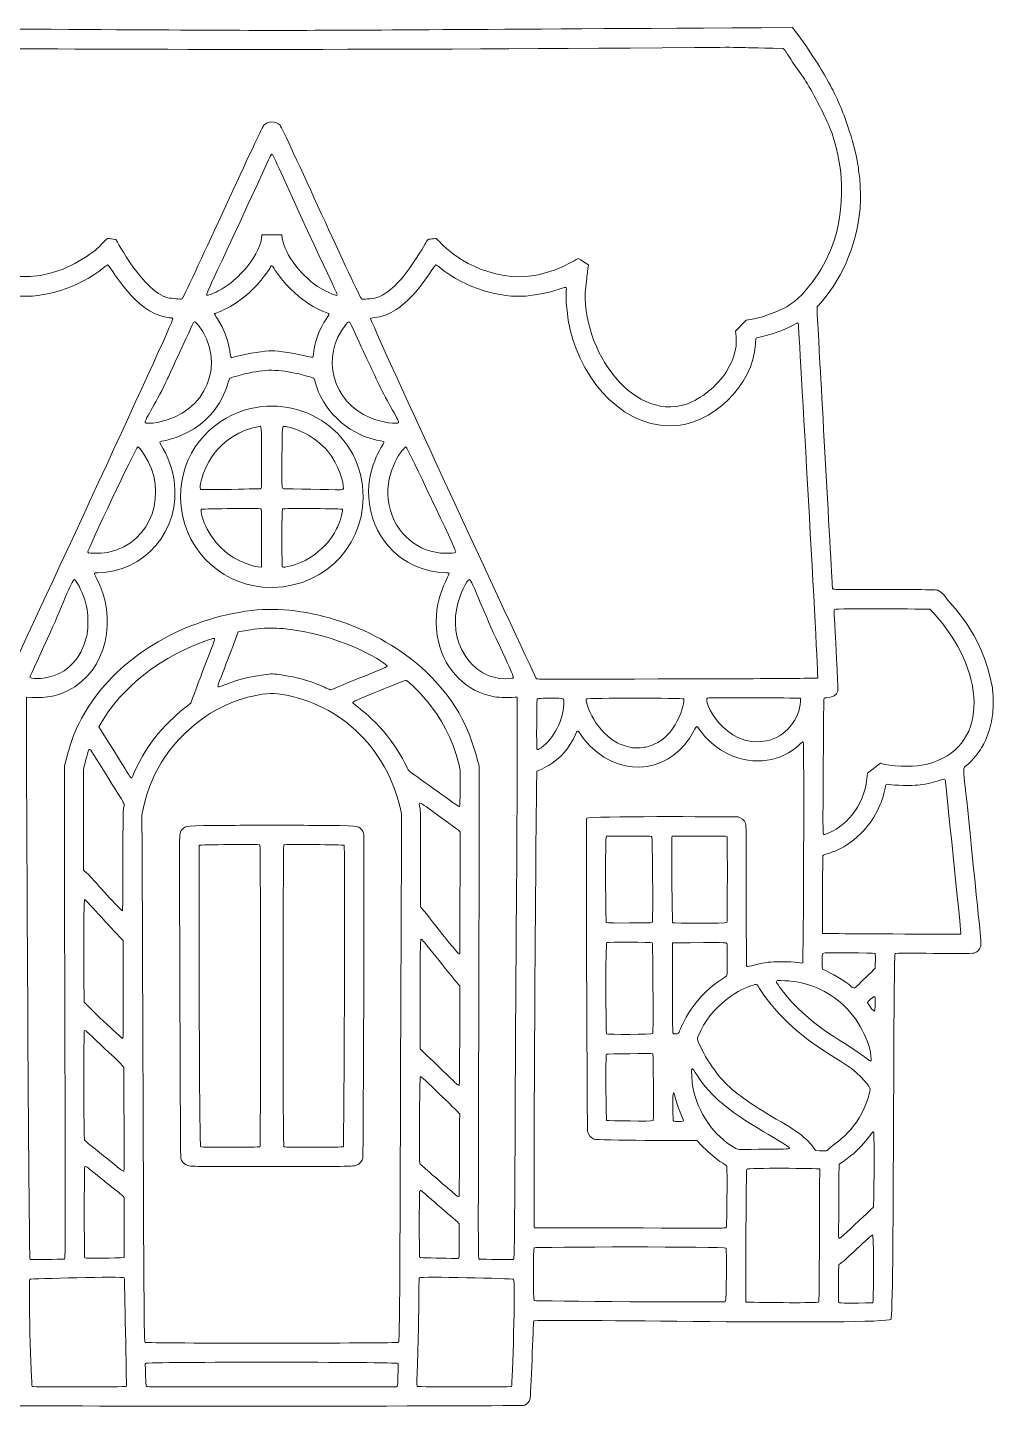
# Model space of a CAD drawing. Header units: inches. Extents: x -62.1 to -44.3, y 58.5 to 60.4.
# Drawn here: x -45.569 to -44.287, y 58.572 to 60.402 of the extents above; entities that cross this region are included whole.
import ezdxf

# ---------------------------------------------------------------- set-up
doc = ezdxf.new("R2010")
doc.units = ezdxf.units.IN
doc.header["$MEASUREMENT"] = 0
doc.layers.add('Gingerbread House 04', color=7, linetype='Continuous')

# ---------------------------------------------------------------- blocks, each defined once
blk = doc.blocks.new('block 14')
at = {"layer": 'Gingerbread House 04', "lineweight": 0}
for points, knots in [([(-44.3234, 59.4224), (-44.3055, 59.4372), (-44.2915, 59.4618), (-44.2883, 59.4922), (-44.2875, 59.4994), (-44.2879, 59.52), (-44.2888, 59.5255), (-44.3027, 59.6029), (-44.3469, 59.6377), (-44.3517, 59.647), (-44.3526, 59.6487), (-44.3574, 59.6531), (-44.3598, 59.6543), (-44.3628, 59.6559), (-44.3585, 59.656), (-44.4314, 59.6561), (-44.5039, 59.6561), (-44.5005, 59.6558), (-44.501, 59.6579), (-44.5013, 59.6597), (-44.5192, 59.9856), (-44.5192, 59.9858), (-44.522, 60.0352), (-44.5223, 60.0304), (-44.5197, 60.0332), (-44.4911, 60.0635), (-44.4689, 60.1103), (-44.4644, 60.1617), (-44.4636, 60.1702), (-44.4639, 60.196), (-44.4649, 60.2016), (-44.4672, 60.2156), (-44.4661, 60.2277), (-44.4814, 60.2731), (-44.4889, 60.2952), (-44.4964, 60.3121), (-44.5084, 60.3335), (-44.5158, 60.3468), (-44.5349, 60.3774), (-44.5541, 60.4019), (-45.4537, 60.397), (-44.999, 60.3968), (-45.9355, 60.4019), (-45.9752, 60.3503), (-45.9961, 60.3085), (-46.0078, 60.2737), (-46.0233, 60.2278), (-46.0222, 60.2158), (-46.0246, 60.2016), (-46.0255, 60.196), (-46.0259, 60.1702), (-46.0251, 60.1617), (-46.0203, 60.1083), (-45.9974, 60.0625), (-45.9698, 60.0332), (-45.9675, 60.0308), (-45.9676, 60.033), (-45.9689, 60.0104), (-45.9715, 59.9644), (-45.988, 59.6583), (-45.9888, 59.657), (-45.9898, 59.6554), (-46.1245, 59.6571), (-46.129, 59.6547), (-46.1321, 59.6531), (-46.1363, 59.6493), (-46.1378, 59.647), (-46.1379, 59.6467), (-46.21, 59.5747), (-46.2012, 59.4922), (-46.1975, 59.4574), (-46.1837, 59.4392), (-46.1626, 59.4192), (-46.1626, 59.4101), (-46.1738, 59.3079), (-46.1807, 59.2371), (-46.1862, 59.1818), (-46.1889, 59.1801), (-46.1763, 59.1733), (-46.0783, 59.1733), (-46.0719, 59.1731), (-46.0715, 59.1728), (-46.0692, 59.1704), (-46.07, 58.6911), (-46.0661, 58.6879), (-46.055, 58.6786), (-45.5934, 58.6893), (-45.5922, 58.6852), (-45.5914, 58.6825), (-45.5886, 58.5878), (-45.5873, 58.582), (-45.5864, 58.5782), (-45.582, 58.5736), (-45.5785, 58.5729), (-45.5762, 58.5724), (-44.9118, 58.572), (-44.9089, 58.5735), (-44.9061, 58.5749), (-44.9033, 58.5782), (-44.9024, 58.581), (-44.9007, 58.5861), (-44.8982, 58.6829), (-44.8972, 58.6854), (-44.8958, 58.689), (-44.4341, 58.6789), (-44.4233, 58.6879), (-44.4193, 58.6911), (-44.4205, 59.1698), (-44.4179, 59.1729), (-44.4166, 59.1745), (-44.3187, 59.1721), (-44.3131, 59.1736), (-44.3096, 59.1746), (-44.3056, 59.1785), (-44.3046, 59.1818), (-44.3029, 59.1878), (-44.3046, 59.1924), (-44.3185, 59.3329), (-44.3277, 59.4265), (-44.3293, 59.4175), (-44.3234, 59.4224)], [0, 0, 0, 0, 1, 1, 1, 2, 2, 2, 3, 3, 3, 4, 4, 4, 5, 5, 5, 6, 6, 6, 7, 7, 7, 8, 8, 8, 9, 9, 9, 10, 10, 10, 11, 11, 11, 12, 12, 12, 13, 13, 13, 14, 14, 14, 15, 15, 15, 16, 16, 16, 17, 17, 17, 18, 18, 18, 19, 19, 19, 20, 20, 20, 21, 21, 21, 22, 22, 22, 23, 23, 23, 24, 24, 24, 25, 25, 25, 26, 26, 26, 27, 27, 27, 28, 28, 28, 29, 29, 29, 30, 30, 30, 31, 31, 31, 32, 32, 32, 33, 33, 33, 34, 34, 34, 35, 35, 35, 36, 36, 36, 37, 37, 37, 38, 38, 38, 39, 39, 39, 40, 40, 40, 40]), ([(-45.9999, 60.1652), (-46.003, 60.1939), (-45.9976, 60.2385), (-45.9845, 60.2698), (-45.9788, 60.2834), (-45.9667, 60.3077), (-45.9586, 60.3217), (-45.955, 60.328), (-45.953, 60.3311), (-45.9448, 60.3426), (-45.9282, 60.3662), (-45.9256, 60.3728), (-45.9229, 60.3738), (-45.9058, 60.3804), (-45.6206, 60.3678), (-44.6835, 60.3754), (-44.6051, 60.376), (-44.644, 60.3755), (-44.5665, 60.3741), (-44.5613, 60.3693), (-44.5663, 60.3739), (-44.5383, 60.3332), (-44.5283, 60.3187), (-44.5123, 60.2874), (-44.5049, 60.2698), (-44.4862, 60.2251), (-44.4822, 60.1611), (-44.5022, 60.1095), (-44.5129, 60.0817), (-44.5395, 60.0411), (-44.5667, 60.0287), (-44.5892, 60.0184), (-44.6007, 60.0159), (-44.6154, 60.0136), (-44.6154, 60.0136), (-44.6294, 59.999), (-44.6294, 59.999), (-44.6271, 59.9801), (-44.629, 59.9659), (-44.6417, 59.9453), (-44.6531, 59.927), (-44.6759, 59.9084), (-44.6945, 59.9022), (-44.7696, 59.8774), (-44.8401, 59.9833), (-44.8274, 60.0658), (-44.8261, 60.074), (-44.826, 60.079), (-44.8248, 60.0868), (-44.8301, 60.0904), (-44.8374, 60.0954), (-44.8382, 60.0954), (-44.84, 60.0954), (-44.8855, 60.0633), (-44.9364, 60.0727), (-44.9991, 60.0842), (-45.0232, 60.1206), (-45.0266, 60.1219), (-45.0271, 60.1221), (-45.0288, 60.122), (-45.0303, 60.1217), (-45.0438, 60.1192), (-45.0302, 60.1278), (-45.0626, 60.0817), (-45.0764, 60.0619), (-45.0924, 60.0477), (-45.1054, 60.0436), (-45.1119, 60.0415), (-45.1247, 60.0415), (-45.1253, 60.0416), (-45.1287, 60.0423), (-45.229, 60.2667), (-45.2338, 60.2724), (-45.2357, 60.2747), (-45.2407, 60.2766), (-45.2448, 60.2767), (-45.2487, 60.2767), (-45.2536, 60.2745), (-45.2556, 60.2718), (-45.2605, 60.2654), (-45.3612, 60.0429), (-45.3639, 60.0418), (-45.3655, 60.0412), (-45.3775, 60.0422), (-45.3826, 60.0434), (-45.4153, 60.0512), (-45.4506, 60.1194), (-45.4513, 60.1204), (-45.4513, 60.1205), (-45.4531, 60.1208), (-45.4552, 60.1211), (-45.4638, 60.1223), (-45.4612, 60.1239), (-45.4707, 60.1143), (-45.4803, 60.1045), (-45.4808, 60.1048), (-45.4898, 60.0986), (-45.577, 60.0392), (-45.6482, 60.0954), (-45.6512, 60.0954), (-45.6526, 60.0954), (-45.6628, 60.0878), (-45.6641, 60.0868), (-45.6638, 60.0824), (-45.6635, 60.0753), (-45.6624, 60.0691), (-45.661, 60.0615), (-45.6611, 60.0333), (-45.6625, 60.023), (-45.6671, 59.9892), (-45.678, 59.97), (-45.6959, 59.943), (-45.702, 59.9338), (-45.7152, 59.9215), (-45.7288, 59.9123), (-45.7403, 59.9046), (-45.7504, 59.9008), (-45.7633, 59.8994), (-45.773, 59.8984), (-45.7774, 59.8985), (-45.7847, 59.8998), (-45.8211, 59.9061), (-45.8676, 59.9495), (-45.8594, 59.9988), (-45.8594, 59.9988), (-45.8743, 60.0136), (-45.8743, 60.0136), (-45.9127, 60.0196), (-45.938, 60.0348), (-45.9525, 60.0523), (-45.9799, 60.0855), (-45.9949, 60.1177), (-45.9999, 60.1652)], [0, 0, 0, 0, 1, 1, 1, 2, 2, 2, 3, 3, 3, 4, 4, 4, 5, 5, 5, 6, 6, 6, 7, 7, 7, 8, 8, 8, 9, 9, 9, 10, 10, 10, 11, 11, 11, 12, 12, 12, 13, 13, 13, 14, 14, 14, 15, 15, 15, 16, 16, 16, 17, 17, 17, 18, 18, 18, 19, 19, 19, 20, 20, 20, 21, 21, 21, 22, 22, 22, 23, 23, 23, 24, 24, 24, 25, 25, 25, 26, 26, 26, 27, 27, 27, 28, 28, 28, 29, 29, 29, 30, 30, 30, 31, 31, 31, 32, 32, 32, 33, 33, 33, 34, 34, 34, 35, 35, 35, 36, 36, 36, 37, 37, 37, 38, 38, 38, 39, 39, 39, 40, 40, 40, 41, 41, 41, 42, 42, 42, 43, 43, 43, 44, 44, 44, 44]), ([(-45.1841, 60.0584), (-45.2073, 60.0739), (-45.2312, 60.1055), (-45.2313, 60.1267), (-45.2313, 60.1267), (-45.2581, 60.1267), (-45.2581, 60.1267), (-45.2582, 60.1026), (-45.2875, 60.0667), (-45.316, 60.0523), (-45.3233, 60.0485), (-45.3298, 60.0461), (-45.3308, 60.0467), (-45.3327, 60.0479), (-45.33, 60.0494), (-45.2492, 60.2262), (-45.2458, 60.2337), (-45.2451, 60.2346), (-45.244, 60.2334), (-45.2432, 60.2326), (-45.2376, 60.2206), (-45.2294, 60.2026), (-45.1611, 60.0512), (-45.1562, 60.048), (-45.1586, 60.0465), (-45.1601, 60.0456), (-45.1762, 60.0531), (-45.1841, 60.0584)], [0, 0, 0, 0, 1, 1, 1, 2, 2, 2, 3, 3, 3, 4, 4, 4, 5, 5, 5, 6, 6, 6, 7, 7, 7, 8, 8, 8, 9, 9, 9, 9]), ([(-45.1689, 60.0219), (-45.1681, 60.0197), (-45.1812, 60.0072), (-45.1872, 59.9822), (-45.1881, 59.9783), (-45.1899, 59.9673), (-45.1899, 59.9653), (-45.19, 59.964), (-45.1919, 59.9641), (-45.1993, 59.966), (-45.2131, 59.9694), (-45.2363, 59.973), (-45.2447, 59.973), (-45.2532, 59.973), (-45.2764, 59.9694), (-45.2902, 59.966), (-45.2944, 59.9649), (-45.2979, 59.964), (-45.298, 59.964), (-45.3017, 59.9643), (-45.2978, 59.9868), (-45.3169, 60.0153), (-45.3191, 60.0185), (-45.3207, 60.0215), (-45.3206, 60.0219), (-45.3198, 60.0237), (-45.2938, 60.0285), (-45.2639, 60.0609), (-45.2331, 60.0942), (-45.2562, 60.0941), (-45.2255, 60.0609), (-45.1945, 60.0273), (-45.1698, 60.0243), (-45.1689, 60.0219)], [0, 0, 0, 0, 1, 1, 1, 2, 2, 2, 3, 3, 3, 4, 4, 4, 5, 5, 5, 6, 6, 6, 7, 7, 7, 8, 8, 8, 9, 9, 9, 10, 10, 10, 11, 11, 11, 11]), ([(-45.5957, 59.5376), (-45.5972, 59.5364), (-45.9682, 59.538), (-45.9688, 59.5386), (-45.9702, 59.54), (-45.9434, 60.0086), (-45.9432, 60.0092), (-45.9419, 60.0128), (-45.932, 60.0003), (-45.8971, 59.9922), (-45.892, 59.991), (-45.8876, 59.9899), (-45.8872, 59.9896), (-45.8869, 59.9894), (-45.8865, 59.986), (-45.8863, 59.9815), (-45.8839, 59.9275), (-45.828, 59.8731), (-45.7732, 59.8732), (-45.7019, 59.8734), (-45.6485, 59.9464), (-45.638, 60.0135), (-45.6275, 60.0813), (-45.6566, 60.0522), (-45.5818, 60.0456), (-45.5493, 60.0427), (-45.5012, 60.0555), (-45.4679, 60.0832), (-45.4654, 60.0853), (-45.463, 60.087), (-45.4625, 60.087), (-45.4596, 60.087), (-45.4313, 60.0317), (-45.3934, 60.0197), (-45.3796, 60.0153), (-45.378, 60.0174), (-45.3758, 60.0158), (-45.3737, 60.0143), (-45.5951, 59.5381), (-45.5957, 59.5376)], [0, 0, 0, 0, 1, 1, 1, 2, 2, 2, 3, 3, 3, 4, 4, 4, 5, 5, 5, 6, 6, 6, 7, 7, 7, 8, 8, 8, 9, 9, 9, 10, 10, 10, 11, 11, 11, 12, 12, 12, 13, 13, 13, 13]), ([(-45.1136, 60.0158), (-45.1115, 60.0174), (-45.1021, 60.0158), (-45.0862, 60.0239), (-45.0536, 60.0407), (-45.0294, 60.087), (-45.027, 60.087), (-45.0265, 60.087), (-45.024, 60.0853), (-45.0215, 60.0832), (-44.9882, 60.0555), (-44.9401, 60.0427), (-44.9077, 60.0456), (-44.8731, 60.0487), (-44.8578, 60.0583), (-44.8548, 60.0571), (-44.852, 60.0561), (-44.8573, 60.0515), (-44.8514, 60.0135), (-44.8408, 59.9455), (-44.7868, 59.8734), (-44.7162, 59.8732), (-44.6611, 59.8731), (-44.6055, 59.9279), (-44.6032, 59.9815), (-44.603, 59.986), (-44.6026, 59.9894), (-44.6022, 59.9896), (-44.6019, 59.9899), (-44.5975, 59.991), (-44.5924, 59.9922), (-44.5575, 60.0003), (-44.5476, 60.0128), (-44.5463, 60.0092), (-44.546, 60.0084), (-44.5193, 59.5399), (-44.5206, 59.5387), (-44.5209, 59.5384), (-44.5553, 59.538), (-44.6064, 59.5378), (-44.8734, 59.5369), (-44.8928, 59.5369), (-44.8938, 59.5376), (-44.8942, 59.5379), (-45.1158, 60.0142), (-45.1136, 60.0158)], [0, 0, 0, 0, 1, 1, 1, 2, 2, 2, 3, 3, 3, 4, 4, 4, 5, 5, 5, 6, 6, 6, 7, 7, 7, 8, 8, 8, 9, 9, 9, 10, 10, 10, 11, 11, 11, 12, 12, 12, 13, 13, 13, 14, 14, 14, 15, 15, 15, 15]), ([(-45.4128, 59.8777), (-45.414, 59.8809), (-45.395, 59.9091), (-45.3839, 59.934), (-45.38, 59.9429), (-45.3647, 59.9752), (-45.3498, 60.008), (-45.3477, 60.0127), (-45.3468, 60.0126), (-45.3429, 60.0078), (-45.3039, 59.9589), (-45.3305, 59.8893), (-45.3967, 59.8779), (-45.4048, 59.8765), (-45.4123, 59.8764), (-45.4128, 59.8777)], [0, 0, 0, 0, 1, 1, 1, 2, 2, 2, 3, 3, 3, 4, 4, 4, 5, 5, 5, 5]), ([(-45.0766, 59.8777), (-45.0775, 59.8754), (-45.0985, 59.8773), (-45.114, 59.8839), (-45.1646, 59.9052), (-45.1808, 59.9651), (-45.1465, 60.0078), (-45.1426, 60.0126), (-45.1418, 60.0126), (-45.1397, 60.008), (-45.1253, 59.9764), (-45.1089, 59.9417), (-45.1055, 59.934), (-45.0948, 59.91), (-45.0755, 59.8808), (-45.0766, 59.8777)], [0, 0, 0, 0, 1, 1, 1, 2, 2, 2, 3, 3, 3, 4, 4, 4, 5, 5, 5, 5]), ([(-44.9202, 59.2354), (-44.9225, 58.9961), (-44.9217, 58.7686), (-44.924, 58.7671), (-44.9247, 58.7667), (-44.9652, 58.7671), (-44.9684, 58.7676), (-44.9722, 58.7681), (-44.9705, 58.7221), (-44.9696, 59.4215), (-44.981, 59.466), (-44.9957, 59.5047), (-45.0401, 59.5468), (-45.1045, 59.6077), (-45.1999, 59.6369), (-45.271, 59.6283), (-45.3618, 59.6174), (-45.441, 59.5691), (-45.4835, 59.5071), (-45.5052, 59.4754), (-45.5115, 59.454), (-45.5199, 59.4215), (-45.5189, 58.7351), (-45.5173, 58.7681), (-45.521, 58.7676), (-45.5243, 58.7671), (-45.5647, 58.7667), (-45.5654, 58.7671), (-45.5673, 58.7684), (-45.5703, 59.4369), (-45.5703, 59.5132), (-45.5499, 59.5122), (-45.5342, 59.5125), (-45.5157, 59.5216), (-45.4623, 59.548), (-45.449, 59.6191), (-45.4776, 59.672), (-45.481, 59.6783), (-45.4807, 59.6784), (-45.4757, 59.6784), (-45.4155, 59.6784), (-45.3644, 59.7335), (-45.3744, 59.8013), (-45.3791, 59.8332), (-45.3934, 59.8489), (-45.3934, 59.8514), (-45.3934, 59.8541), (-45.3794, 59.8525), (-45.356, 59.8649), (-45.3072, 59.8906), (-45.3039, 59.9341), (-45.3003, 59.9364), (-45.2991, 59.9372), (-45.2878, 59.9406), (-45.2809, 59.9422), (-45.2527, 59.9488), (-45.2361, 59.9486), (-45.2085, 59.9422), (-45.2017, 59.9406), (-45.1904, 59.9372), (-45.1891, 59.9364), (-45.1884, 59.9359), (-45.1876, 59.9343), (-45.187, 59.9315), (-45.1779, 59.8954), (-45.1463, 59.8636), (-45.1058, 59.8545), (-45.0959, 59.8523), (-45.096, 59.8523), (-45.096, 59.8514), (-45.096, 59.8489), (-45.1222, 59.8164), (-45.1153, 59.7695), (-45.1079, 59.7188), (-45.07, 59.6846), (-45.0245, 59.6792), (-45.013, 59.6778), (-45.0101, 59.6789), (-45.0096, 59.6776), (-45.0086, 59.6749), (-45.0362, 59.6373), (-45.0233, 59.5853), (-45.0142, 59.549), (-44.9872, 59.5203), (-44.9496, 59.5138), (-44.943, 59.5126), (-44.9273, 59.5128), (-44.9191, 59.5132), (-44.9191, 59.4002), (-44.9199, 59.2756), (-44.9202, 59.2354)], [0, 0, 0, 0, 1, 1, 1, 2, 2, 2, 3, 3, 3, 4, 4, 4, 5, 5, 5, 6, 6, 6, 7, 7, 7, 8, 8, 8, 9, 9, 9, 10, 10, 10, 11, 11, 11, 12, 12, 12, 13, 13, 13, 14, 14, 14, 15, 15, 15, 16, 16, 16, 17, 17, 17, 18, 18, 18, 19, 19, 19, 20, 20, 20, 21, 21, 21, 22, 22, 22, 23, 23, 23, 24, 24, 24, 25, 25, 25, 26, 26, 26, 27, 27, 27, 28, 28, 28, 29, 29, 29, 30, 30, 30, 30]), ([(-45.4889, 59.7059), (-45.4893, 59.7082), (-45.4248, 59.8445), (-45.4226, 59.8454), (-45.4215, 59.8458), (-45.4196, 59.8436), (-45.4144, 59.8357), (-45.3812, 59.7862), (-45.4031, 59.718), (-45.4609, 59.7057), (-45.4647, 59.7049), (-45.4883, 59.7027), (-45.4889, 59.7059)], [0, 0, 0, 0, 1, 1, 1, 2, 2, 2, 3, 3, 3, 4, 4, 4, 4]), ([(-45.0024, 59.7046), (-45.0042, 59.7042), (-45.0178, 59.7041), (-45.0211, 59.7045), (-45.056, 59.7082), (-45.0855, 59.7352), (-45.0902, 59.7754), (-45.0949, 59.8145), (-45.069, 59.8462), (-45.0669, 59.8454), (-45.0646, 59.8445), (-45.0003, 59.7081), (-45.0006, 59.7061), (-45.0007, 59.7053), (-45.0013, 59.7048), (-45.0024, 59.7046)], [0, 0, 0, 0, 1, 1, 1, 2, 2, 2, 3, 3, 3, 4, 4, 4, 5, 5, 5, 5]), ([(-45.4888, 59.613), (-45.4888, 59.6021), (-45.4889, 59.6004), (-45.4902, 59.5945), (-45.5045, 59.5313), (-45.5656, 59.536), (-45.5656, 59.5399), (-45.5656, 59.541), (-45.548, 59.5786), (-45.5422, 59.5912), (-45.5236, 59.6316), (-45.5098, 59.6694), (-45.5066, 59.6694), (-45.5044, 59.6694), (-45.4967, 59.6544), (-45.4929, 59.6425), (-45.4896, 59.6326), (-45.4888, 59.6262), (-45.4888, 59.613)], [0, 0, 0, 0, 1, 1, 1, 2, 2, 2, 3, 3, 3, 4, 4, 4, 5, 5, 5, 6, 6, 6, 6]), ([(-44.9994, 59.6314), (-44.9961, 59.6482), (-44.9856, 59.6705), (-44.9823, 59.6693), (-44.9791, 59.668), (-44.9655, 59.6305), (-44.9476, 59.592), (-44.9206, 59.5337), (-44.9227, 59.5391), (-44.9265, 59.5385), (-44.9701, 59.5312), (-45.0104, 59.5763), (-44.9994, 59.6314)], [0, 0, 0, 0, 1, 1, 1, 2, 2, 2, 3, 3, 3, 4, 4, 4, 4]), ([(-44.3831, 59.4229), (-44.3948, 59.4208), (-44.425, 59.4206), (-44.4371, 59.4257), (-44.4371, 59.4257), (-44.4546, 59.4125), (-44.4546, 59.4125), (-44.4565, 59.373), (-44.4799, 59.3441), (-44.5058, 59.3332), (-44.5081, 59.3322), (-44.5104, 59.3313), (-44.5111, 59.3311), (-44.5139, 59.3302), (-44.5138, 59.3264), (-44.5133, 59.4037), (-44.5129, 59.4807), (-44.5126, 59.5111), (-44.5121, 59.5119), (-44.5114, 59.5131), (-44.4922, 59.51), (-44.4937, 59.5267), (-44.4947, 59.5382), (-44.493, 59.52), (-44.4974, 59.5993), (-44.499, 59.6292), (-44.499, 59.6289), (-44.4982, 59.6297), (-44.4968, 59.6311), (-44.3728, 59.6302), (-44.372, 59.63), (-44.3709, 59.6296), (-44.3598, 59.6172), (-44.3546, 59.6105), (-44.2939, 59.5326), (-44.2971, 59.438), (-44.3831, 59.4229)], [0, 0, 0, 0, 1, 1, 1, 2, 2, 2, 3, 3, 3, 4, 4, 4, 5, 5, 5, 6, 6, 6, 7, 7, 7, 8, 8, 8, 9, 9, 9, 10, 10, 10, 11, 11, 11, 12, 12, 12, 12]), ([(-45.3097, 59.5459), (-45.3039, 59.5612), (-45.2998, 59.572), (-45.2892, 59.5999), (-45.2579, 59.6061), (-45.2422, 59.6061), (-45.2168, 59.6026), (-45.1429, 59.5922), (-45.0912, 59.5567), (-45.0917, 59.5544), (-45.092, 59.5529), (-45.1098, 59.5464), (-45.1589, 59.526), (-45.1628, 59.5243), (-45.1663, 59.523), (-45.1667, 59.523), (-45.1699, 59.5232), (-45.1908, 59.5368), (-45.2301, 59.5425), (-45.2429, 59.5444), (-45.2452, 59.5445), (-45.2551, 59.5431), (-45.3194, 59.5345), (-45.3236, 59.5099), (-45.3097, 59.5459)], [0, 0, 0, 0, 1, 1, 1, 2, 2, 2, 3, 3, 3, 4, 4, 4, 5, 5, 5, 6, 6, 6, 7, 7, 7, 8, 8, 8, 8]), ([(-45.4306, 59.4064), (-45.4323, 59.4058), (-45.4314, 59.4058), (-45.474, 59.4738), (-45.4443, 59.5289), (-45.3874, 59.5694), (-45.33, 59.5887), (-45.315, 59.5938), (-45.3189, 59.5959), (-45.3378, 59.5437), (-45.3394, 59.5391), (-45.3456, 59.5233), (-45.3523, 59.5054), (-45.385, 59.48), (-45.4096, 59.4535), (-45.4267, 59.4143), (-45.4285, 59.41), (-45.4303, 59.4064), (-45.4306, 59.4064)], [0, 0, 0, 0, 1, 1, 1, 2, 2, 2, 3, 3, 3, 4, 4, 4, 5, 5, 5, 6, 6, 6, 6]), ([(-45.0807, 59.4467), (-45.1095, 59.49), (-45.1377, 59.5031), (-45.1373, 59.5065), (-45.137, 59.5083), (-45.0681, 59.5358), (-45.0669, 59.5358), (-45.0654, 59.5358), (-45.0127, 59.4939), (-44.9968, 59.4246), (-44.9968, 59.4246), (-44.9948, 59.4159), (-44.9948, 59.4159), (-44.9951, 59.3704), (-44.9948, 59.3685), (-44.9963, 59.3683), (-44.9981, 59.3681), (-45.051, 59.4072), (-45.0601, 59.4134), (-45.0663, 59.4176), (-45.0645, 59.4224), (-45.0807, 59.4467)], [0, 0, 0, 0, 1, 1, 1, 2, 2, 2, 3, 3, 3, 4, 4, 4, 5, 5, 5, 6, 6, 6, 7, 7, 7, 7]), ([(-45.0765, 58.657), (-45.0772, 58.6557), (-45.4122, 58.6556), (-45.4129, 58.657), (-45.4149, 58.6609), (-45.4146, 58.8419), (-45.417, 59.3572), (-45.4073, 59.4091), (-45.383, 59.45), (-45.3395, 59.4827), (-45.3048, 59.5088), (-45.2591, 59.5205), (-45.2371, 59.5177), (-45.1616, 59.5084), (-45.0916, 59.4513), (-45.0725, 59.3584), (-45.0746, 58.9483), (-45.0742, 58.6615), (-45.0765, 58.657)], [0, 0, 0, 0, 1, 1, 1, 2, 2, 2, 3, 3, 3, 4, 4, 4, 5, 5, 5, 6, 6, 6, 6]), ([(-44.8575, 59.5037), (-44.8587, 59.4828), (-44.8698, 59.4593), (-44.8876, 59.4461), (-44.8914, 59.4434), (-44.8923, 59.4431), (-44.8931, 59.4446), (-44.8936, 59.4456), (-44.8934, 59.5073), (-44.8928, 59.5099), (-44.8924, 59.5118), (-44.8917, 59.5118), (-44.8746, 59.5118), (-44.8557, 59.5118), (-44.857, 59.5129), (-44.8575, 59.5037)], [0, 0, 0, 0, 1, 1, 1, 2, 2, 2, 3, 3, 3, 4, 4, 4, 5, 5, 5, 5]), ([(-44.7464, 59.4475), (-44.7507, 59.4464), (-44.7629, 59.4456), (-44.7662, 59.4462), (-44.7757, 59.4479), (-44.7826, 59.4504), (-44.7888, 59.454), (-44.8189, 59.472), (-44.8295, 59.5088), (-44.8274, 59.511), (-44.8263, 59.5121), (-44.6988, 59.5124), (-44.6982, 59.5109), (-44.6968, 59.5073), (-44.7065, 59.4577), (-44.7464, 59.4475)], [0, 0, 0, 0, 1, 1, 1, 2, 2, 2, 3, 3, 3, 4, 4, 4, 5, 5, 5, 5]), ([(-44.5435, 59.5121), (-44.5435, 59.5121), (-44.5435, 59.5076), (-44.5435, 59.5076), (-44.5438, 59.4845), (-44.5638, 59.4598), (-44.5888, 59.4551), (-44.6448, 59.4446), (-44.6741, 59.5103), (-44.6666, 59.5121), (-44.665, 59.5125), (-44.5508, 59.5121), (-44.5435, 59.5121)], [0, 0, 0, 0, 1, 1, 1, 2, 2, 2, 3, 3, 3, 4, 4, 4, 4]), ([(-44.642, 58.8094), (-44.6432, 58.8082), (-44.6481, 58.8087), (-44.8964, 58.8092), (-44.898, 58.812), (-44.8943, 59.4137), (-44.893, 59.4149), (-44.891, 59.4166), (-44.8583, 59.4258), (-44.8419, 59.4637), (-44.8374, 59.4741), (-44.8389, 59.4646), (-44.8219, 59.4478), (-44.7768, 59.4032), (-44.7127, 59.4154), (-44.6853, 59.4676), (-44.6833, 59.4713), (-44.6814, 59.4744), (-44.681, 59.4744), (-44.6789, 59.4744), (-44.668, 59.4515), (-44.6398, 59.438), (-44.6044, 59.4211), (-44.568, 59.4282), (-44.5451, 59.4499), (-44.5425, 59.4523), (-44.5401, 59.4542), (-44.5397, 59.4541), (-44.5384, 59.4536), (-44.5396, 59.1622), (-44.5404, 59.1608), (-44.5407, 59.1602), (-44.5423, 59.1603), (-44.5477, 59.1611), (-44.5563, 59.1624), (-44.5787, 59.1626), (-44.5865, 59.1614), (-44.6084, 59.1582), (-44.6139, 59.154), (-44.615, 59.1566), (-44.6156, 59.1583), (-44.6148, 59.3415), (-44.6159, 59.3453), (-44.6177, 59.351), (-44.6228, 59.3529), (-44.6262, 59.3545), (-44.6517, 59.3545), (-44.8212, 59.3556), (-44.827, 59.3526), (-44.8285, 59.3518), (-44.8261, 58.938), (-44.826, 58.9375), (-44.8246, 58.9323), (-44.8215, 58.9286), (-44.8174, 58.9267), (-44.8133, 58.9249), (-44.6856, 58.9249), (-44.681, 58.9249), (-44.681, 58.9249), (-44.6743, 58.918), (-44.6743, 58.918), (-44.6529, 58.8959), (-44.6425, 58.8937), (-44.6411, 58.8909), (-44.6407, 58.8899), (-44.6407, 58.8107), (-44.642, 58.8094)], [0, 0, 0, 0, 1, 1, 1, 2, 2, 2, 3, 3, 3, 4, 4, 4, 5, 5, 5, 6, 6, 6, 7, 7, 7, 8, 8, 8, 9, 9, 9, 10, 10, 10, 11, 11, 11, 12, 12, 12, 13, 13, 13, 14, 14, 14, 15, 15, 15, 16, 16, 16, 17, 17, 17, 18, 18, 18, 19, 19, 19, 20, 20, 20, 21, 21, 21, 22, 22, 22, 22]), ([(-45.4413, 59.3663), (-45.442, 59.3624), (-45.4422, 59.3529), (-45.4422, 59.2958), (-45.4423, 59.2502), (-45.4425, 59.2298), (-45.4429, 59.2297), (-45.4443, 59.2292), (-45.483, 59.2726), (-45.4832, 59.2728), (-45.4891, 59.2796), (-45.4887, 59.2782), (-45.4946, 59.2837), (-45.4946, 59.2837), (-45.4946, 59.4172), (-45.4946, 59.4172), (-45.4919, 59.4284), (-45.4882, 59.4435), (-45.4869, 59.444), (-45.4858, 59.4444), (-45.4846, 59.443), (-45.4811, 59.4372), (-45.4375, 59.3659), (-45.4397, 59.3746), (-45.4413, 59.3663)], [0, 0, 0, 0, 1, 1, 1, 2, 2, 2, 3, 3, 3, 4, 4, 4, 5, 5, 5, 6, 6, 6, 7, 7, 7, 8, 8, 8, 8]), ([(-44.3308, 59.1987), (-44.4388, 59.199), (-44.5136, 59.1994), (-44.514, 59.1998), (-44.5145, 59.2002), (-44.5141, 59.3019), (-44.5136, 59.3028), (-44.5118, 59.306), (-44.4893, 59.3065), (-44.4632, 59.3324), (-44.4454, 59.3501), (-44.4344, 59.3733), (-44.4313, 59.3926), (-44.4305, 59.398), (-44.4303, 59.3981), (-44.4254, 59.3972), (-44.4195, 59.3962), (-44.3951, 59.3958), (-44.3877, 59.3966), (-44.3591, 59.3997), (-44.3521, 59.408), (-44.3512, 59.4024), (-44.3511, 59.4011), (-44.3308, 59.2054), (-44.3308, 59.2011), (-44.3308, 59.2011), (-44.3308, 59.1987), (-44.3308, 59.1987)], [0, 0, 0, 0, 1, 1, 1, 2, 2, 2, 3, 3, 3, 4, 4, 4, 5, 5, 5, 6, 6, 6, 7, 7, 7, 8, 8, 8, 9, 9, 9, 9]), ([(-44.9954, 59.1726), (-44.9961, 59.1683), (-45.0381, 59.225), (-45.0474, 59.2349), (-45.0474, 59.3475), (-45.0472, 59.3617), (-45.0482, 59.3667), (-45.0503, 59.3772), (-45.0525, 59.3766), (-45.0032, 59.3411), (-44.9971, 59.3367), (-44.9962, 59.3357), (-44.9948, 59.3343), (-44.9948, 59.3341), (-44.9954, 59.1729), (-44.9954, 59.1726)], [0, 0, 0, 0, 1, 1, 1, 2, 2, 2, 3, 3, 3, 4, 4, 4, 5, 5, 5, 5]), ([(-44.8009, 59.329), (-44.7528, 59.329), (-44.7413, 59.3291), (-44.7406, 59.3283), (-44.7398, 59.3273), (-44.7388, 59.2149), (-44.74, 59.2141), (-44.7404, 59.2139), (-44.7994, 59.2128), (-44.8011, 59.2144), (-44.8017, 59.215), (-44.8027, 59.3256), (-44.8009, 59.329)], [0, 0, 0, 0, 1, 1, 1, 2, 2, 2, 3, 3, 3, 4, 4, 4, 4]), ([(-44.641, 59.2144), (-44.642, 59.2126), (-44.7123, 59.2132), (-44.713, 59.214), (-44.7135, 59.2146), (-44.715, 59.3236), (-44.7137, 59.329), (-44.6485, 59.329), (-44.6412, 59.3292), (-44.6408, 59.3281), (-44.6402, 59.3265), (-44.6404, 59.2156), (-44.641, 59.2144)], [0, 0, 0, 0, 1, 1, 1, 2, 2, 2, 3, 3, 3, 4, 4, 4, 4]), ([(-45.493, 59.2446), (-45.4908, 59.2446), (-45.4517, 59.1993), (-45.4418, 59.1905), (-45.4418, 59.0855), (-45.4419, 59.0605), (-45.4423, 59.0603), (-45.4436, 59.0599), (-45.4924, 59.1063), (-45.4935, 59.1083), (-45.494, 59.1091), (-45.4947, 59.2446), (-45.493, 59.2446)], [0, 0, 0, 0, 1, 1, 1, 2, 2, 2, 3, 3, 3, 4, 4, 4, 4]), ([(-44.9959, 59.0007), (-44.9968, 58.9953), (-44.9943, 58.9951), (-45.048, 59.0465), (-45.048, 59.1748), (-45.048, 59.1923), (-45.0463, 59.192), (-45.0441, 59.1916), (-45.0027, 59.1373), (-44.9954, 59.1303), (-44.9954, 59.1265), (-44.9954, 59.0036), (-44.9959, 59.0007)], [0, 0, 0, 0, 1, 1, 1, 2, 2, 2, 3, 3, 3, 4, 4, 4, 4]), ([(-44.8003, 59.1876), (-44.7988, 59.1884), (-44.7408, 59.1881), (-44.74, 59.1873), (-44.7392, 59.1865), (-44.7386, 59.068), (-44.7393, 59.0669), (-44.7401, 59.0658), (-44.7997, 59.0652), (-44.8008, 59.0664), (-44.8015, 59.0672), (-44.8023, 59.1866), (-44.8003, 59.1876)], [0, 0, 0, 0, 1, 1, 1, 2, 2, 2, 3, 3, 3, 4, 4, 4, 4]), ([(-44.7051, 59.0676), (-44.7058, 59.0665), (-44.7064, 59.0663), (-44.7092, 59.0663), (-44.7122, 59.0663), (-44.7126, 59.0664), (-44.7128, 59.0676), (-44.7132, 59.0692), (-44.7134, 59.1846), (-44.7134, 59.1873), (-44.6421, 59.1876), (-44.6417, 59.1878), (-44.641, 59.1865), (-44.6404, 59.1854), (-44.6403, 59.1457), (-44.6409, 59.1442), (-44.641, 59.1437), (-44.6444, 59.1412), (-44.6483, 59.1387), (-44.6914, 59.1102), (-44.7027, 59.0711), (-44.7051, 59.0676)], [0, 0, 0, 0, 1, 1, 1, 2, 2, 2, 3, 3, 3, 4, 4, 4, 5, 5, 5, 6, 6, 6, 7, 7, 7, 7]), ([(-44.4443, 59.1536), (-44.4492, 59.1487), (-44.4633, 59.1348), (-44.4678, 59.1306), (-44.4766, 59.1224), (-44.4696, 59.1305), (-44.5055, 59.148), (-44.5098, 59.1501), (-44.5136, 59.152), (-44.514, 59.1524), (-44.515, 59.1533), (-44.515, 59.1719), (-44.5139, 59.1733), (-44.5126, 59.1752), (-44.4451, 59.1735), (-44.4447, 59.1732), (-44.4439, 59.1724), (-44.444, 59.1713), (-44.4443, 59.1536)], [0, 0, 0, 0, 1, 1, 1, 2, 2, 2, 3, 3, 3, 4, 4, 4, 5, 5, 5, 6, 6, 6, 6]), ([(-44.5062, 58.9135), (-44.5092, 58.9102), (-44.5077, 58.9109), (-44.5231, 58.9115), (-44.5313, 58.9227), (-44.537, 58.931), (-44.5689, 58.9495), (-44.6058, 58.9708), (-44.6287, 58.9867), (-44.6428, 59.0009), (-44.663, 59.0214), (-44.6808, 59.0556), (-44.6799, 59.0607), (-44.6795, 59.0635), (-44.6724, 59.0777), (-44.6686, 59.0832), (-44.6422, 59.1222), (-44.6034, 59.1328), (-44.6016, 59.1321), (-44.6003, 59.1315), (-44.5948, 59.1194), (-44.5757, 59.0976), (-44.5479, 59.0659), (-44.5194, 59.0483), (-44.4839, 59.0259), (-44.4609, 59.0113), (-44.451, 58.9949), (-44.451, 58.993), (-44.451, 58.9912), (-44.4537, 58.9813), (-44.456, 58.9752), (-44.471, 58.9347), (-44.4997, 58.9204), (-44.5062, 58.9135)], [0, 0, 0, 0, 1, 1, 1, 2, 2, 2, 3, 3, 3, 4, 4, 4, 5, 5, 5, 6, 6, 6, 7, 7, 7, 8, 8, 8, 9, 9, 9, 10, 10, 10, 11, 11, 11, 11]), ([(-44.4907, 59.1085), (-44.4666, 59.0882), (-44.4503, 59.0546), (-44.4497, 59.033), (-44.4496, 59.0297), (-44.4492, 59.0284), (-44.4568, 59.0345), (-44.4811, 59.054), (-44.5261, 59.0738), (-44.5609, 59.1155), (-44.5677, 59.1236), (-44.5756, 59.1345), (-44.5756, 59.1356), (-44.5756, 59.1372), (-44.5732, 59.1375), (-44.5642, 59.137), (-44.5365, 59.1357), (-44.5116, 59.126), (-44.4907, 59.1085)], [0, 0, 0, 0, 1, 1, 1, 2, 2, 2, 3, 3, 3, 4, 4, 4, 5, 5, 5, 6, 6, 6, 6]), ([(-44.4444, 59.1052), (-44.4446, 59.0945), (-44.4449, 59.0943), (-44.4504, 59.1019), (-44.4525, 59.1049), (-44.4543, 59.1076), (-44.4543, 59.108), (-44.4543, 59.1089), (-44.4467, 59.116), (-44.4457, 59.116), (-44.4445, 59.116), (-44.4443, 59.1146), (-44.4444, 59.1052)], [0, 0, 0, 0, 1, 1, 1, 2, 2, 2, 3, 3, 3, 4, 4, 4, 4]), ([(-45.4932, 59.0708), (-45.492, 59.0718), (-45.4937, 59.0728), (-45.4539, 59.0353), (-45.447, 59.0288), (-45.4413, 59.023), (-45.4412, 59.0224), (-45.4409, 59.0209), (-45.4405, 58.8856), (-45.4408, 58.8848), (-45.4414, 58.8831), (-45.4422, 58.8837), (-45.4599, 58.8982), (-45.4671, 58.9041), (-45.4916, 58.9233), (-45.4931, 58.9255), (-45.4942, 58.9271), (-45.4946, 59.0696), (-45.4932, 59.0708)], [0, 0, 0, 0, 1, 1, 1, 2, 2, 2, 3, 3, 3, 4, 4, 4, 5, 5, 5, 6, 6, 6, 6]), ([(-44.8008, 59.0393), (-44.8, 59.0399), (-44.7398, 59.0406), (-44.7392, 59.04), (-44.7389, 59.0397), (-44.7377, 58.9528), (-44.7388, 58.9515), (-44.7402, 58.9498), (-44.7987, 58.9514), (-44.8006, 58.9514), (-44.8013, 58.9562), (-44.8022, 59.0382), (-44.8008, 59.0393)], [0, 0, 0, 0, 1, 1, 1, 2, 2, 2, 3, 3, 3, 4, 4, 4, 4]), ([(-44.6316, 58.9156), (-44.6573, 58.9307), (-44.6803, 58.9611), (-44.6866, 58.9981), (-44.6877, 59.0046), (-44.6883, 59.0196), (-44.6875, 59.0201), (-44.6852, 59.0216), (-44.6798, 59.0058), (-44.6591, 58.9849), (-44.6276, 58.953), (-44.5675, 58.9242), (-44.5583, 58.9156), (-44.5559, 58.9133), (-44.5617, 58.9136), (-44.5866, 58.9135), (-44.6246, 58.9133), (-44.6245, 58.9114), (-44.6316, 58.9156)], [0, 0, 0, 0, 1, 1, 1, 2, 2, 2, 3, 3, 3, 4, 4, 4, 5, 5, 5, 6, 6, 6, 6]), ([(-44.9963, 58.8504), (-44.997, 58.8493), (-44.9985, 58.8504), (-45.0061, 58.8571), (-45.0193, 58.8688), (-45.0474, 58.8927), (-45.0483, 58.8942), (-45.0493, 58.8959), (-45.0487, 59.0082), (-45.0477, 59.0092), (-45.0468, 59.0101), (-45.0454, 59.0089), (-45.0248, 58.989), (-44.998, 58.9632), (-44.9997, 58.9648), (-44.9955, 58.9602), (-44.9958, 58.9033), (-44.996, 58.8509), (-44.9963, 58.8504)], [0, 0, 0, 0, 1, 1, 1, 2, 2, 2, 3, 3, 3, 4, 4, 4, 5, 5, 5, 6, 6, 6, 6]), ([(-44.6995, 58.9504), (-44.7012, 58.9497), (-44.7106, 58.95), (-44.7116, 58.9507), (-44.7124, 58.9514), (-44.7126, 58.9534), (-44.7127, 58.9694), (-44.7128, 58.9832), (-44.7129, 58.9969), (-44.7095, 58.9821), (-44.7043, 58.9595), (-44.6961, 58.9517), (-44.6995, 58.9504)], [0, 0, 0, 0, 1, 1, 1, 2, 2, 2, 3, 3, 3, 4, 4, 4, 4]), ([(-44.4467, 58.8368), (-44.4475, 58.8353), (-44.461, 58.823), (-44.478, 58.807), (-44.4847, 58.8007), (-44.4907, 58.7954), (-44.4913, 58.7953), (-44.4941, 58.7948), (-44.4924, 58.7937), (-44.4923, 58.8935), (-44.4923, 58.8935), (-44.486, 58.8977), (-44.486, 58.8977), (-44.4599, 58.9152), (-44.4489, 58.937), (-44.4465, 58.9365), (-44.4451, 58.9362), (-44.446, 58.8381), (-44.4467, 58.8368)], [0, 0, 0, 0, 1, 1, 1, 2, 2, 2, 3, 3, 3, 4, 4, 4, 5, 5, 5, 6, 6, 6, 6]), ([(-45.4929, 58.8902), (-45.4916, 58.8924), (-45.4873, 58.8868), (-45.4483, 58.8562), (-45.4441, 58.8529), (-45.4408, 58.8499), (-45.4406, 58.8492), (-45.4402, 58.8476), (-45.4406, 58.7722), (-45.4407, 58.7698), (-45.4407, 58.7698), (-45.4454, 58.7694), (-45.4454, 58.7694), (-45.446, 58.7694), (-45.4918, 58.7675), (-45.4929, 58.7694), (-45.4936, 58.7708), (-45.4937, 58.889), (-45.4929, 58.8902)], [0, 0, 0, 0, 1, 1, 1, 2, 2, 2, 3, 3, 3, 4, 4, 4, 5, 5, 5, 6, 6, 6, 6]), ([(-44.5193, 58.7104), (-44.5202, 58.7092), (-44.5908, 58.7097), (-44.6161, 58.7105), (-44.6161, 58.7389), (-44.6157, 58.8851), (-44.6147, 58.887), (-44.6138, 58.8887), (-44.5209, 58.888), (-44.5179, 58.8872), (-44.5184, 58.754), (-44.5185, 58.7113), (-44.5193, 58.7104)], [0, 0, 0, 0, 1, 1, 1, 2, 2, 2, 3, 3, 3, 4, 4, 4, 4]), ([(-44.9966, 58.7694), (-44.9971, 58.7684), (-44.9978, 58.7684), (-45.0065, 58.7685), (-45.0238, 58.7686), (-45.0479, 58.7694), (-45.0485, 58.7697), (-45.0493, 58.7702), (-45.0493, 58.8563), (-45.0485, 58.8578), (-45.0478, 58.8592), (-45.0466, 58.8587), (-45.0429, 58.8553), (-45.0428, 58.8553), (-44.998, 58.8163), (-44.996, 58.8146), (-44.996, 58.8024), (-44.9958, 58.7709), (-44.9966, 58.7694)], [0, 0, 0, 0, 1, 1, 1, 2, 2, 2, 3, 3, 3, 4, 4, 4, 5, 5, 5, 6, 6, 6, 6]), ([(-44.4473, 58.7094), (-44.4756, 58.7092), (-44.4921, 58.7089), (-44.4927, 58.7098), (-44.4932, 58.7105), (-44.493, 58.7591), (-44.4925, 58.7603), (-44.4924, 58.7607), (-44.4915, 58.7613), (-44.4905, 58.7617), (-44.4865, 58.7634), (-44.4494, 58.7999), (-44.4477, 58.7999), (-44.4463, 58.7999), (-44.4462, 58.723), (-44.4473, 58.7094)], [0, 0, 0, 0, 1, 1, 1, 2, 2, 2, 3, 3, 3, 4, 4, 4, 5, 5, 5, 5]), ([(-44.6432, 58.711), (-44.6443, 58.7098), (-44.8951, 58.7117), (-44.8966, 58.7125), (-44.8982, 58.7134), (-44.8977, 58.7814), (-44.8969, 58.7825), (-44.8959, 58.7838), (-44.6436, 58.7843), (-44.642, 58.7821), (-44.6413, 58.7811), (-44.6415, 58.7126), (-44.6432, 58.711)], [0, 0, 0, 0, 1, 1, 1, 2, 2, 2, 3, 3, 3, 4, 4, 4, 4]), ([(-45.4377, 58.5986), (-45.4385, 58.5976), (-45.5617, 58.5975), (-45.5627, 58.5985), (-45.5638, 58.5996), (-45.5682, 58.7386), (-45.5655, 58.7408), (-45.5648, 58.7414), (-45.4416, 58.7449), (-45.4404, 58.7427), (-45.4402, 58.7424), (-45.4371, 58.5993), (-45.4377, 58.5986)], [0, 0, 0, 0, 1, 1, 1, 2, 2, 2, 3, 3, 3, 4, 4, 4, 4]), ([(-44.9268, 58.5985), (-44.9278, 58.5975), (-45.0509, 58.5976), (-45.0518, 58.5986), (-45.0522, 58.5991), (-45.0523, 58.6019), (-45.0522, 58.6066), (-45.0486, 58.7216), (-45.0501, 58.7407), (-45.049, 58.7427), (-45.048, 58.7447), (-44.9252, 58.7418), (-44.924, 58.7408), (-44.9216, 58.7389), (-44.9252, 58.6001), (-44.9268, 58.5985)], [0, 0, 0, 0, 1, 1, 1, 2, 2, 2, 3, 3, 3, 4, 4, 4, 5, 5, 5, 5]), ([(-45.0794, 58.5982), (-45.0809, 58.5979), (-45.4089, 58.5979), (-45.4103, 58.5983), (-45.4119, 58.5987), (-45.4118, 58.6004), (-45.4125, 58.6291), (-45.4083, 58.6314), (-45.0805, 58.631), (-45.0769, 58.6291), (-45.0777, 58.599), (-45.0775, 58.5987), (-45.0794, 58.5982)], [0, 0, 0, 0, 1, 1, 1, 2, 2, 2, 3, 3, 3, 4, 4, 4, 4])]:
    blk.add_open_spline(points, degree=3, knots=knots, dxfattribs=at)
blk = doc.blocks.new('block 15')
at = {"layer": 'Gingerbread House 04', "lineweight": 0}
for points, knots in [([(-45.2996, 59.3431), (-45.3622, 59.3426), (-45.3586, 59.3428), (-45.3633, 59.338), (-45.3682, 59.3329), (-45.3673, 59.3382), (-45.367, 59.2316), (-45.3664, 59.0798), (-45.3661, 58.904), (-45.3654, 58.9014), (-45.3646, 58.8981), (-45.3618, 58.8943), (-45.3592, 58.893), (-45.3579, 58.8923), (-45.355, 58.8914), (-45.3526, 58.891), (-45.3493, 58.8905), (-45.3263, 58.8903), (-45.2455, 58.8903), (-45.1355, 58.8903), (-45.1356, 58.8903), (-45.1302, 58.893), (-45.1276, 58.8943), (-45.1249, 58.898), (-45.124, 58.9014), (-45.1234, 58.9037), (-45.1217, 59.3285), (-45.1229, 59.3327), (-45.1234, 59.3345), (-45.1245, 59.3363), (-45.1262, 59.338), (-45.1309, 59.3428), (-45.1273, 59.3426), (-45.1898, 59.3431), (-45.2214, 59.3434), (-45.268, 59.3434), (-45.2996, 59.3431)], [0, 0, 0, 0, 1, 1, 1, 2, 2, 2, 3, 3, 3, 4, 4, 4, 5, 5, 5, 6, 6, 6, 7, 7, 7, 8, 8, 8, 9, 9, 9, 10, 10, 10, 11, 11, 11, 12, 12, 12, 12]), ([(-45.2604, 58.9167), (-45.2615, 58.9154), (-45.3384, 58.916), (-45.339, 58.9164), (-45.3412, 58.9178), (-45.3416, 59.3165), (-45.341, 59.3169), (-45.3406, 59.3171), (-45.2617, 59.3186), (-45.2605, 59.3172), (-45.2595, 59.316), (-45.2594, 58.9179), (-45.2604, 58.9167)], [0, 0, 0, 0, 1, 1, 1, 2, 2, 2, 3, 3, 3, 4, 4, 4, 4]), ([(-45.1498, 58.9166), (-45.1506, 58.9157), (-45.2271, 58.9156), (-45.2287, 58.9165), (-45.2302, 58.9175), (-45.2299, 59.3163), (-45.2288, 59.3173), (-45.2274, 59.3184), (-45.1499, 59.3172), (-45.1489, 59.3169), (-45.1471, 59.3164), (-45.1491, 58.9176), (-45.1498, 58.9166)], [0, 0, 0, 0, 1, 1, 1, 2, 2, 2, 3, 3, 3, 4, 4, 4, 4])]:
    blk.add_open_spline(points, degree=3, knots=knots, dxfattribs=at)
blk = doc.blocks.new('block 16')
at = {"layer": 'Gingerbread House 04', "lineweight": 0}
for points, knots in [([(-45.2794, 59.8946), (-45.3276, 59.8804), (-45.3659, 59.8367), (-45.3657, 59.7784), (-45.3655, 59.7135), (-45.3147, 59.6642), (-45.2572, 59.6594), (-45.1816, 59.6532), (-45.1239, 59.7089), (-45.1237, 59.7784), (-45.1235, 59.8635), (-45.2044, 59.9167), (-45.2794, 59.8946)], [0, 0, 0, 0, 1, 1, 1, 2, 2, 2, 3, 3, 3, 4, 4, 4, 4]), ([(-45.259, 59.7905), (-45.2604, 59.7892), (-45.2612, 59.7899), (-45.2813, 59.7894), (-45.2997, 59.7889), (-45.3383, 59.7886), (-45.3391, 59.7889), (-45.342, 59.79), (-45.335, 59.8334), (-45.2995, 59.8571), (-45.2836, 59.8677), (-45.2728, 59.8702), (-45.2612, 59.8726), (-45.2584, 59.8732), (-45.2585, 59.8747), (-45.2583, 59.8317), (-45.2581, 59.7942), (-45.2581, 59.7914), (-45.259, 59.7905)], [0, 0, 0, 0, 1, 1, 1, 2, 2, 2, 3, 3, 3, 4, 4, 4, 5, 5, 5, 6, 6, 6, 6]), ([(-45.1506, 59.7888), (-45.1527, 59.788), (-45.2042, 59.7897), (-45.2249, 59.7896), (-45.2285, 59.7896), (-45.2297, 59.7898), (-45.2304, 59.7905), (-45.2313, 59.7914), (-45.2314, 59.7942), (-45.2312, 59.8317), (-45.2309, 59.8747), (-45.231, 59.8732), (-45.2282, 59.8726), (-45.2276, 59.8725), (-45.2256, 59.8721), (-45.2238, 59.8718), (-45.2035, 59.8679), (-45.1789, 59.853), (-45.1655, 59.8329), (-45.1532, 59.8145), (-45.1474, 59.7901), (-45.1506, 59.7888)], [0, 0, 0, 0, 1, 1, 1, 2, 2, 2, 3, 3, 3, 4, 4, 4, 5, 5, 5, 6, 6, 6, 7, 7, 7, 7]), ([(-45.2584, 59.6859), (-45.2699, 59.6854), (-45.2902, 59.6948), (-45.2989, 59.7007), (-45.3231, 59.7167), (-45.3386, 59.7469), (-45.3386, 59.7627), (-45.3324, 59.7632), (-45.2605, 59.7645), (-45.259, 59.763), (-45.258, 59.762), (-45.2582, 59.7536), (-45.2584, 59.6859)], [0, 0, 0, 0, 1, 1, 1, 2, 2, 2, 3, 3, 3, 4, 4, 4, 4]), ([(-45.1589, 59.7365), (-45.1727, 59.709), (-45.1991, 59.6916), (-45.2239, 59.6865), (-45.2284, 59.6856), (-45.2304, 59.6854), (-45.2309, 59.686), (-45.2313, 59.6864), (-45.2318, 59.7617), (-45.2305, 59.763), (-45.2293, 59.7642), (-45.1618, 59.7635), (-45.1508, 59.7627), (-45.1508, 59.7555), (-45.1561, 59.7423), (-45.1589, 59.7365)], [0, 0, 0, 0, 1, 1, 1, 2, 2, 2, 3, 3, 3, 4, 4, 4, 5, 5, 5, 5])]:
    blk.add_open_spline(points, degree=3, knots=knots, dxfattribs=at)

msp = doc.modelspace()

# ---------------------------------------------------------------- block references
at = {"layer": 'Gingerbread House 04'}
for name in ['block 14', 'block 16', 'block 15']:
    msp.add_blockref(name, (0, 0), dxfattribs=at)

doc.saveas('drawing.dxf')
